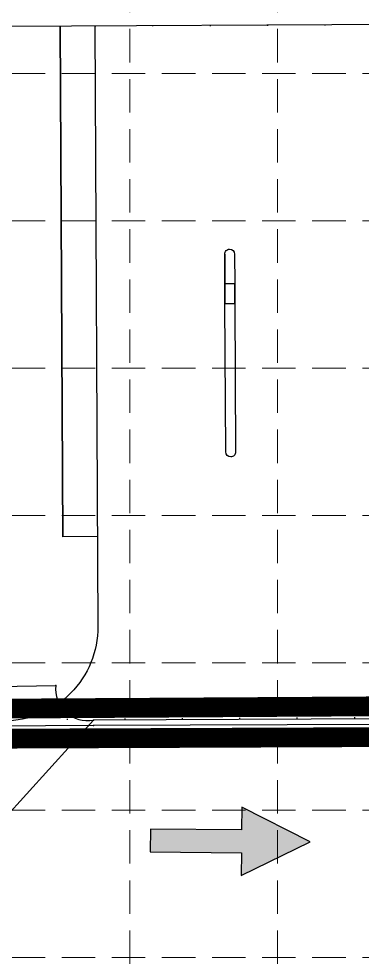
# Model space of a CAD drawing. Header units: feet. Extents: x 6046 to 7000, y 4530 to 5165.
# Drawn here: x 6467.1 to 6501.8, y 4777.1 to 4872.4 of the extents above; entities that cross this region are included whole.
import ezdxf

# ---------------------------------------------------------------- set-up
doc = ezdxf.new("R2010")
doc.units = ezdxf.units.FT
doc.header["$LTSCALE"] = 30
doc.header["$MEASUREMENT"] = 0
for name, pattern in [('DASH', [1, 0.5, -0.5]), ('DOTS', [0.1901, 0.0001, -0.19]), ('HIDDEN', [0.375, 0.25, -0.125]), ('LEADER_LINE', [2, 1, 1])]:
    doc.linetypes.add(name, pattern=pattern)
for name, color, linetype in [('1 FLOW ARROWS', 7, 'Continuous'), ('1 LIMITS OF DISTURBANCE', 1, 'DASH'), ('1STAIR', 1, 'Continuous'), ('20070516_TOPO', 1, 'Continuous'), ('BLDG', 207, 'Continuous'), ('GRID', 254, 'HIDDEN'), ('PROPOSED_CURB', 1, 'Continuous'), ('PROPOSED_SW', 1, 'Continuous'), ('SILT FENCE', 200, 'Continuous'), ('TOPO_MAP', 1, 'Continuous')]:
    doc.layers.add(name, color=color, linetype=linetype)

# ---------------------------------------------------------------- blocks, each defined once
blk = doc.blocks.new('arrow')
blk.add_lwpolyline([(-67.00679329302966, -25.35842018353742), (-59.3270347441985, -25.41938721699262), (-59.57091179542658, -56.1384215279777), (-51.89114823905948, -56.19938584448118), (-51.64727869913713, -25.48035696739953), (-43.96752265407486, -25.54132400085473), (-55.30425519266737, -2.410587189246144), (-67.00678578172392, -25.35840795725562)], close=True)
at = {"color": 254}
for points in [[(-43.96751955730906, -25.54132267721434), (-67.00679354271597, -25.35841771446121), (-55.30425158724847, -2.410596210431322), (-67.00679354271597, -25.35841771446121)], [(-59.57090883123692, -56.13841801592571), (-51.89115083610795, -56.19938633684342), (-59.32703554756517, -25.41938603537892), (-51.64727755243712, -25.48035435629663)]]:
    blk.add_solid(points, dxfattribs=at)

msp = doc.modelspace()

# ---------------------------------------------------------------- linework, layer by layer
at = {"layer": '1 LIMITS OF DISTURBANCE', "ltscale": 0.4, "const_width": 2, "flags": 128}
msp.add_lwpolyline([(6101.167703726478, 4826.861992215197), (6119.466551161527, 5018.638898841248), (6096.138868633785, 5021.33484427322), (6098.286677177435, 5043.496593339501), (6122.310006804312, 5040.952337851828), (6122.384365229991, 5033.901212625695), (6129.795940512593, 5034.292762007542), (6283.720587648517, 5035.175537311063), (6725.260859944116, 5037.676641716148), (6917.798715733665, 5038.140409874421), (6937.026027714959, 5038.213770934881), (6946.048870021687, 5044.103816804984), (6948.989996403687, 5043.940517775536), (6944.621638742966, 5007.269937160116), (6924.922976411758, 4866.502869279039), (6920.125551146614, 4822.964880307773), (6913.674344319621, 4809.279252350098), (6897.416915072889, 4801.376135056101), (6112.118302652429, 4798.149080481058), (6103.895230181781, 4802.972932135841), (6099.857553779031, 4811.488506098983)], close=True, dxfattribs=at)
at = {"layer": '1STAIR', "color": 7, "linetype": 'Continuous', "flags": 128}
for points in [[(6471.2773743323, 4871.629796387233), (6471.537851225808, 4820.01907611499)], [(6475.037805251138, 4820.036740219409), (6471.537851225808, 4820.01907611499)]]:
    msp.add_lwpolyline(points, dxfattribs=at)
at = {"layer": '1STAIR', "color": 7, "linetype": 'DOTS', "flags": 128}
msp.add_lwpolyline([(6474.777328357632, 4871.647460491109), (6501.776973695885, 4871.783726438894)], dxfattribs=at)
at = {"layer": '1STAIR', "color": 7, "linetype": 'Continuous', "flags": 128}
msp.add_lwpolyline([(6488.909030878033, 4845.586228619086), (6487.909044013655, 4845.581181732108), (6487.919137787606, 4843.581208003348), (6488.919124652006, 4843.586254890326), (6488.909030878053, 4845.586228619084)], close=True, dxfattribs=at)
at = {"layer": '20070516_TOPO', "color": 7, "linetype": 'Continuous'}
for p, q in [((6456.747017898942, 4804.7381473186), (6470.821119523236, 4804.981414551507)), ((6474.657682418971, 4800.917122117528), (6443.119526571807, 4800.781645583503)), ((6531.828385738476, 4801.700804416321), (6474.635384453298, 4801.472480828323)), ((6531.92961951875, 4801.161289840262), (6474.657682418971, 4800.917122117528))]:
    msp.add_line(p, q, dxfattribs=at)
msp.add_arc((6474.041756607723, 4804.654747415046), 3.237161510956076, 174.208333333321, 280.566646509491, dxfattribs=at)
for p in [(6470.821119523236, 4804.981414551507), (6474.635384453298, 4801.472480828323), (6474.657682418971, 4800.917122117528)]:
    msp.add_point(p, dxfattribs=at)
at = {"layer": 'BLDG', "color": 7, "linetype": 'Continuous', "flags": 128}
msp.add_lwpolyline([(6505.27690737641, 4871.801390440631), (6465.860778816909, 4871.602459082778)], dxfattribs=at)
at = {"layer": 'GRID', "color": 252, "linetype": 'HIDDEN', "lineweight": 0, "ltscale": 0.45}
for p, q in [((6478.325755164199, 5149.778232392902), (6478.325755164199, 4628.518713058065)), ((6493.217005164195, 5149.778232392902), (6493.217005164195, 4628.518713058065)), ((6061.370755164296, 4866.844482392969), (6984.628255164082, 4866.844482392969)), ((6061.370755164296, 4851.953232392972), (6984.628255164082, 4851.953232392972)), ((6061.370755164296, 4837.061982392976), (6984.628255164082, 4837.061982392976)), ((6061.370755164296, 4822.170732392979), (6984.628255164082, 4822.170732392979)), ((6061.370755164296, 4807.279482392983), (6984.628255164082, 4807.279482392983)), ((6061.370755164296, 4792.388232392986), (6984.628255164082, 4792.388232392986)), ((6061.370755164296, 4777.49698239299), (6984.628255164082, 4777.49698239299))]:
    msp.add_line(p, q, dxfattribs=at)
at = {"layer": 'PROPOSED_CURB', "color": 7, "linetype": 'Continuous', "flags": 128}
for points in [[(6474.777328357629, 4871.647460491651), (6475.083785796935, 4810.926185132708)], [(6487.893903352742, 4848.581142325246), (6487.909044013667, 4845.581181732109)]]:
    msp.add_lwpolyline(points, dxfattribs=at)
msp.add_lwpolyline([(6488.90903087805, 4845.586228619084), (6488.919124652006, 4843.586254890328), (6488.994827956633, 4828.586451924629), (6488.994827956677, 4828.586451916015, -0.4142135623736306), (6488.497357976547, 4828.083935048995), (6488.497357959315, 4828.083935048909, -0.4142135623725596), (6487.994841092297, 4828.581405029036), (6487.994841092253, 4828.581405037655), (6487.919137787626, 4843.58120800335), (6487.909044013672, 4845.581181732108), (6487.893903352725, 4848.581142325248), (6487.893903352681, 4848.581142333865, -0.4142135623730978), (6488.391373332812, 4849.083659200883), (6488.391373350047, 4849.083659200969, -0.414213562370964), (6488.893890217063, 4848.586189220843), (6488.893890217063, 4848.586189220843), (6488.90903087805, 4845.586228619084)], format="xyb", close=True, dxfattribs=at)
msp.add_lwpolyline([(6475.083785796935, 4810.926185132708), (6475.08378579701, 4810.926185118003, -0.4144336425522017), (6465.624718355726, 4801.37833115288), (6465.624718341021, 4801.378331152817)], format="xyb", dxfattribs=at)
at = {"layer": 'PROPOSED_CURB', "color": 7, "linetype": 'DOTS', "flags": 128}
msp.add_lwpolyline([(6895.454203467029, 4804.189547197953), (6116.040388648002, 4799.311057969806)], dxfattribs=at)
at = {"layer": 'PROPOSED_SW', "color": 7, "linetype": 'Continuous', "flags": 128}
msp.add_lwpolyline([(6475.037805251139, 4820.036740219408), (6471.537851225809, 4820.019076114992), (6471.2773743323, 4871.629796387234)], dxfattribs=at)
at = {"layer": 'SILT FENCE', "const_width": 2, "flags": 128}
msp.add_lwpolyline([(6121.850991002213, 5030.724826775914), (6121.106316139559, 5014.099477611305), (6102.85346304556, 4815.962204519008, 0.4818496008973249), (6117.133688014261, 4800.490172242628), (6896.598908062523, 4805.295009587395, 0.3470653068563869), (6918.529617412927, 4828.843823337082), (6946.206348791569, 5041.435469632917)], format="xyb", dxfattribs=at)
at = {"layer": 'TOPO_MAP', "color": 35, "linetype": 'LEADER_LINE', "flags": 128}
msp.add_lwpolyline([(6474.635384453298, 4801.472480828323), (6465.627287615246, 4791.491508313177), (6462.702334777598, 4791.474917053507)], dxfattribs=at)

# ---------------------------------------------------------------- block references
at = {"layer": '1 FLOW ARROWS', "xscale": 0.2999999999992724, "yscale": 0.2999999999992724, "zscale": 0.3, "rotation": 270}
msp.add_blockref('arrow', (6497.23401067068, 4772.579721295207), dxfattribs=at)

doc.saveas('drawing.dxf')
